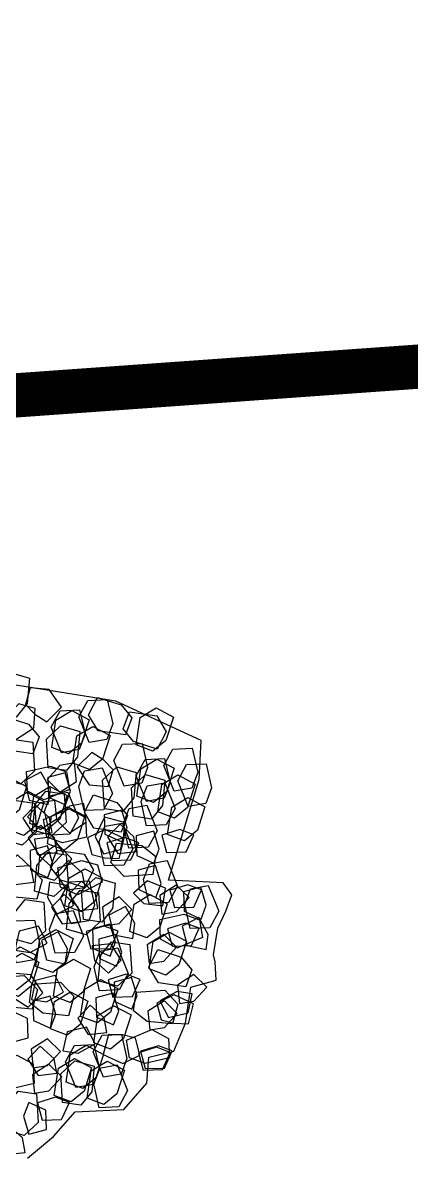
# Model space of a CAD drawing. Header units: metres. Extents: x 1851758 to 1852050, y 5187822 to 5188223.
# Drawn here: x 1851867.904 to 1851868.783, y 5187882.255 to 5187884.815 of the extents above; entities that cross this region are included whole.
import ezdxf

# ---------------------------------------------------------------- set-up
doc = ezdxf.new("R2010")
doc.units = ezdxf.units.M
doc.header["$LTSCALE"] = 2.5
for name, color, linetype, lineweight in [('PRO_PAR', 1, 'CONTINUOUS', 35), ('PRO_PAR_DA', 1, 'CONTINUOUS', 35), ('PRO_PAR_SURF', 157, 'CONTINUOUS', 20)]:
    doc.layers.add(name, color=color, linetype=linetype, lineweight=lineweight)
doc.layers.add('PRO_PAR_CONT_DA', color=40, linetype='CONTINUOUS', plot=False)
for name, color, linetype in [('PRO_VOI', 7, 'CONTINUOUS'), ('PRO_VOI_PLANCHETTES', 232, 'CONTINUOUS'), ('PRO_VOI_VEG', 81, 'CONTINUOUS')]:
    doc.layers.add(name, color=color, linetype=linetype)

# ---------------------------------------------------------------- blocks, each defined once
blk = doc.blocks.new('arbuste fleurs jaunes')
at = {"layer": 'PRO_VOI_VEG', "color": 76}
for points in [[(1.6286, -0.6257), (1.5881, -0.515), (1.6796, -0.4432), (1.6731, -0.306), (1.6273, -0.1493), (1.7188, -0.0709), (1.6796, 0.0009), (1.66, 0.027), (1.6273, 0.1446), (1.6273, 0.2295), (1.6208, 0.3078), (1.562, 0.3405), (1.3333, 0.249), (1.268, 0.7192), (1.2026, 0.8825), (0.778, 0.8825), (0.1965, 0.7192)], [(1.2807, -1.1608), (1.3471, -1.0217), (1.389, -0.8794), (1.5845, -0.7773), (1.6286, -0.6257), (1.6286, -0.6257)]]:
    blk.add_lwpolyline(points, dxfattribs=at)
at = {"layer": 'PRO_VOI_VEG', "color": 67}
for points in [[(0.9432, 0.7418), (0.908, 0.8619), (0.9557, 0.9315), (1.0438, 0.9267), (1.0576, 0.8158), (1.0243, 0.7479)], [(0.7465, 0.6623), (0.6552, 0.7479), (0.6609, 0.832), (0.7392, 0.8726), (0.8074, 0.7841), (0.8132, 0.7087)], [(1.1877, 0.624), (1.0963, 0.7096), (1.1021, 0.7937), (1.1804, 0.8344), (1.2486, 0.7459), (1.2544, 0.6705)], [(0.6524, 0.5681), (0.561, 0.6536), (0.5668, 0.7378), (0.6451, 0.7784), (0.7132, 0.6899), (0.719, 0.6145)], [(1.2741, 0.5869), (1.1827, 0.6725), (1.1885, 0.7566), (1.2668, 0.7972), (1.335, 0.7087), (1.3408, 0.6333)], [(0.6021, 0.571), (0.5668, 0.6912), (0.6145, 0.7607), (0.7026, 0.7559), (0.7164, 0.6451), (0.6831, 0.5771)], [(0.7186, 0.5461), (0.6833, 0.6662), (0.731, 0.7358), (0.8191, 0.731), (0.8329, 0.6201), (0.7996, 0.5522)], [(0.9726, 0.5492), (0.8813, 0.6348), (0.8871, 0.7189), (0.9653, 0.7595), (1.0335, 0.6711), (1.0393, 0.5956)], [(1.0935, 0.5298), (1.0022, 0.6154), (1.0079, 0.6995), (1.0862, 0.7401), (1.1544, 0.6516), (1.1602, 0.5762)], [(1.0432, 0.5328), (1.008, 0.6529), (1.0557, 0.7224), (1.1438, 0.7177), (1.1575, 0.6068), (1.1242, 0.5389)], [(0.3529, 0.5677), (0.4397, 0.5351), (0.4903, 0.618), (0.4608, 0.6994), (0.3833, 0.6879), (0.3619, 0.6315)], [(0.3529, 0.5677), (0.4397, 0.5351), (0.4903, 0.618), (0.4608, 0.6994), (0.3833, 0.6879), (0.3619, 0.6315)], [(1.1597, 0.5078), (1.1245, 0.628), (1.1722, 0.6975), (1.2603, 0.6927), (1.2741, 0.5819), (1.2408, 0.514)], [(1.2429, 0.4339), (1.2076, 0.554), (1.2553, 0.6235), (1.3434, 0.6187), (1.3572, 0.5079), (1.3239, 0.44)], [(0.8474, 0.5838), (0.9388, 0.4983), (0.933, 0.4141), (0.8547, 0.3735), (0.7865, 0.462), (0.7807, 0.5374)], [(0.6431, 0.4314), (0.72, 0.4039), (0.7678, 0.4779), (0.7243, 0.5504), (0.6692, 0.5127)], [(1.1018, 0.5144), (1.1932, 0.4289), (1.1874, 0.3447), (1.1091, 0.3041), (1.0409, 0.3926), (1.0351, 0.468)], [(1.2204, 0.4207), (1.2726, 0.3579), (1.3514, 0.3974), (1.3507, 0.4819), (1.2841, 0.4774)], [(1.2204, 0.4207), (1.2726, 0.3579), (1.3514, 0.3974), (1.3507, 0.4819), (1.2841, 0.4774)], [(0.6563, 0.2178), (0.6211, 0.3379), (0.6688, 0.4074), (0.7569, 0.4027), (0.7707, 0.2918), (0.7374, 0.2239)], [(0.6563, 0.2178), (0.6211, 0.3379), (0.6688, 0.4074), (0.7569, 0.4027), (0.7707, 0.2918), (0.7374, 0.2239)], [(0.6332, 0.2405), (0.71, 0.213), (0.7579, 0.287), (0.7144, 0.3595), (0.6593, 0.3218)], [(0.7597, 0.2827), (0.8366, 0.2552), (0.8844, 0.3292), (0.8409, 0.4017), (0.7858, 0.364)], [(1.0359, 0.3954), (1.1272, 0.3098), (1.1215, 0.2257), (1.0432, 0.185), (0.975, 0.2735), (0.9692, 0.349)], [(0.573, 0.1506), (0.5377, 0.2707), (0.5854, 0.3403), (0.6735, 0.3355), (0.6873, 0.2246), (0.654, 0.1567)], [(0.7045, 0.2604), (0.7895, 0.3523), (0.8736, 0.3471), (0.9147, 0.2691), (0.8267, 0.2003), (0.7513, 0.194)], [(0.7045, 0.2604), (0.7895, 0.3523), (0.8736, 0.3471), (0.9147, 0.2691), (0.8267, 0.2003), (0.7513, 0.194)], [(1.0092, 0.2839), (1.0614, 0.2212), (1.1402, 0.2606), (1.1395, 0.3452), (1.0729, 0.3407)], [(1.0092, 0.2839), (1.0614, 0.2212), (1.1402, 0.2606), (1.1395, 0.3452), (1.0729, 0.3407)], [(1.2903, 0.326), (1.3816, 0.2404), (1.3759, 0.1563), (1.2976, 0.1157), (1.2294, 0.2041), (1.2236, 0.2796)], [(0.6445, 0.3037), (0.6175, 0.2267), (0.6917, 0.1794), (0.764, 0.2233), (0.7259, 0.2782)], [(0.6445, 0.3037), (0.6175, 0.2267), (0.6917, 0.1794), (0.764, 0.2233), (0.7259, 0.2782)], [(1.3571, 0.2095), (1.4093, 0.1467), (1.4881, 0.1861), (1.4874, 0.2707), (1.4208, 0.2662)], [(1.3571, 0.2095), (1.4093, 0.1467), (1.4881, 0.1861), (1.4874, 0.2707), (1.4208, 0.2662)], [(1.5069, 0.3011), (1.5983, 0.2156), (1.5925, 0.1314), (1.5142, 0.0908), (1.446, 0.1793), (1.4402, 0.2547)], [(1.2722, -0.036), (1.237, 0.0842), (1.2847, 0.1537), (1.3727, 0.1489), (1.3865, 0.0381), (1.3532, -0.0299)], [(1.2722, -0.036), (1.237, 0.0842), (1.2847, 0.1537), (1.3727, 0.1489), (1.3865, 0.0381), (1.3532, -0.0299)], [(0.8849, 0.1397), (0.8579, 0.0626), (0.9322, 0.0153), (1.0044, 0.0593), (0.9663, 0.1141)], [(0.8849, 0.1397), (0.8579, 0.0626), (0.9322, 0.0153), (1.0044, 0.0593), (0.9663, 0.1141)], [(0.9558, -0.0533), (0.9206, 0.0669), (0.9683, 0.1364), (1.0564, 0.1316), (1.0701, 0.0208), (1.0368, -0.0471)], [(0.6645, 0.0646), (0.6374, -0.0124), (0.7117, -0.0598), (0.7839, -0.0158), (0.7459, 0.039)], [(0.6645, 0.0646), (0.6374, -0.0124), (0.7117, -0.0598), (0.7839, -0.0158), (0.7459, 0.039)], [(1.0156, -0.1159), (0.9242, -0.0304), (0.93, 0.0538), (1.0083, 0.0944), (1.0764, 0.0059), (1.0823, -0.0695)], [(1.2386, 0.058), (1.1618, 0.0855), (1.1139, 0.0116), (1.1575, -0.061), (1.2126, -0.0233)], [(1.493, -0.0114), (1.4162, 0.0161), (1.3684, -0.0578), (1.4119, -0.1304), (1.467, -0.0926)], [(1.4219, -0.153), (1.3866, -0.0329), (1.4343, 0.0366), (1.5224, 0.0319), (1.5362, -0.079), (1.5029, -0.1469)], [(0.9313, -0.0081), (0.9042, -0.0852), (0.9785, -0.1325), (1.0508, -0.0885), (1.0127, -0.0337)], [(0.9313, -0.0081), (0.9042, -0.0852), (0.9785, -0.1325), (1.0508, -0.0885), (1.0127, -0.0337)], [(0.9983, -0.057), (1.0897, -0.1425), (1.0839, -0.2267), (1.0056, -0.2673), (0.9374, -0.1788), (0.9316, -0.1034)], [(1.6928, -0.1189), (1.6159, -0.0913), (1.5681, -0.1653), (1.6116, -0.2378), (1.6667, -0.2001)], [(1.2527, -0.1263), (1.3441, -0.2119), (1.3383, -0.2961), (1.26, -0.3367), (1.1918, -0.2482), (1.186, -0.1728)], [(0.8652, -0.3803), (0.7739, -0.2947), (0.7796, -0.2106), (0.8579, -0.1699), (0.9261, -0.2584), (0.9319, -0.3338)], [(0.9517, -0.3571), (0.9164, -0.237), (0.9642, -0.1675), (1.0522, -0.1723), (1.066, -0.2831), (1.0327, -0.351)], [(0.8373, -0.4965), (0.802, -0.3763), (0.8497, -0.3068), (0.9378, -0.3116), (0.9516, -0.4224), (0.9183, -0.4903)], [(1.2305, -0.4778), (1.1953, -0.3576), (1.243, -0.2881), (1.331, -0.2929), (1.3448, -0.4037), (1.3115, -0.4717)], [(0.856, -0.5195), (0.8208, -0.3994), (0.8685, -0.3298), (0.9565, -0.3346), (0.9703, -0.4455), (0.937, -0.5134)], [(1.3345, -0.561), (1.2993, -0.4409), (1.347, -0.3713), (1.4351, -0.3761), (1.4489, -0.487), (1.4156, -0.5549)], [(1.4631, -0.4882), (1.5481, -0.3963), (1.6323, -0.4015), (1.6734, -0.4795), (1.5854, -0.5483), (1.51, -0.5546)], [(1.4631, -0.4882), (1.5481, -0.3963), (1.6323, -0.4015), (1.6734, -0.4795), (1.5854, -0.5483), (1.51, -0.5546)], [(1.2486, -0.4131), (1.2216, -0.4901), (1.2959, -0.5375), (1.3681, -0.4935), (1.33, -0.4386)], [(1.5369, -0.5168), (1.5891, -0.5796), (1.6679, -0.5402), (1.6672, -0.4556), (1.6006, -0.4601)], [(1.5421, -0.5069), (1.5943, -0.5697), (1.673, -0.5302), (1.6724, -0.4457), (1.6058, -0.4502)], [(1.4398, -0.6843), (1.3484, -0.5988), (1.3542, -0.5146), (1.4325, -0.474), (1.5006, -0.5625), (1.5064, -0.6379)], [(1.3786, -0.4991), (1.3952, -0.5904), (1.4924, -0.5912), (1.5471, -0.5241), (1.4974, -0.4635), (1.438, -0.4741)], [(1.3456, -0.7786), (1.2542, -0.693), (1.26, -0.6089), (1.3383, -0.5682), (1.4064, -0.6567), (1.4123, -0.7322)], [(1.2953, -0.7756), (1.26, -0.6555), (1.3077, -0.5859), (1.3958, -0.5907), (1.4096, -0.7015), (1.3763, -0.7695)], [(1.4118, -0.8005), (1.3765, -0.6804), (1.4243, -0.6109), (1.5123, -0.6156), (1.5261, -0.7265), (1.4928, -0.7944)], [(1.2722, -0.8524), (1.2369, -0.7323), (1.2846, -0.6627), (1.3727, -0.6675), (1.3865, -0.7784), (1.3532, -0.8463)], [(1.1209, -0.6759), (1.0939, -0.7529), (1.1682, -0.8003), (1.2404, -0.7563), (1.2023, -0.7014)], [(1.1209, -0.6759), (1.0939, -0.7529), (1.1682, -0.8003), (1.2404, -0.7563), (1.2023, -0.7014)], [(0.9566, -0.8495), (1.0416, -0.7576), (1.1257, -0.7628), (1.1668, -0.8409), (1.0788, -0.9096), (1.0034, -0.9159)], [(0.9566, -0.8495), (1.0416, -0.7576), (1.1257, -0.7628), (1.1668, -0.8409), (1.0788, -0.9096), (1.0034, -0.9159)], [(1.2169, -0.9137), (1.2691, -0.9764), (1.3479, -0.937), (1.3472, -0.8524), (1.2806, -0.8569)], [(1.1402, -1.0607), (1.1132, -1.1377), (1.1874, -1.1851), (1.2597, -1.1411), (1.2216, -1.0863)]]:
    blk.add_lwpolyline(points, close=True, dxfattribs=at)
at = {"layer": 'PRO_VOI_VEG', "color": 76}
for points in [[(0.8805, 0.7628), (0.7604, 0.7275), (0.6909, 0.7752), (0.6957, 0.8633), (0.8065, 0.8771), (0.8744, 0.8438)], [(0.7054, 0.4919), (0.6426, 0.4397), (0.6821, 0.3609), (0.7666, 0.3616), (0.7621, 0.4282)], [(1.1795, 0.4209), (1.1168, 0.3687), (1.1562, 0.2899), (1.2408, 0.2905), (1.2363, 0.3571)], [(1.2523, 0.2839), (1.1896, 0.2317), (1.229, 0.1529), (1.3136, 0.1535), (1.3091, 0.2201)], [(1.4792, 0.2808), (1.4164, 0.2286), (1.4558, 0.1498), (1.5404, 0.1505), (1.5359, 0.2171)], [(0.7708, 0.1596), (0.708, 0.1074), (0.7474, 0.0286), (0.832, 0.0292), (0.8275, 0.0958)], [(1.2214, -0.0733), (1.1586, -0.1255), (1.198, -0.2043), (1.2826, -0.2037), (1.2781, -0.137)], [(1.3202, -0.3197), (1.2574, -0.372), (1.2969, -0.4507), (1.3814, -0.4501), (1.3769, -0.3835)], [(0.9972, -0.5394), (1.0299, -0.4526), (0.9469, -0.402), (0.8655, -0.4315), (0.8771, -0.509), (0.9335, -0.5304)], [(1.0674, -0.4526), (1.0046, -0.5048), (1.044, -0.5836), (1.1286, -0.5829), (1.1241, -0.5163)], [(0.9927, -0.7175), (1.0554, -0.6653), (1.016, -0.5865), (0.9314, -0.5871), (0.9359, -0.6537)], [(1.2415, -1.0592), (1.3043, -1.0069), (1.2648, -0.9282), (1.1803, -0.9288), (1.1848, -0.9954)]]:
    blk.add_lwpolyline(points, close=True, dxfattribs=at)
at = {"layer": 'PRO_VOI_VEG', "color": 88}
for points in [[(0.8533, 0.8646), (0.9734, 0.8998), (1.043, 0.8521), (1.0382, 0.7641), (0.9273, 0.7503), (0.8594, 0.7836)], [(1.1329, 0.6402), (1.2243, 0.5546), (1.2185, 0.4705), (1.1402, 0.4299), (1.072, 0.5184), (1.0662, 0.5938)], [(0.7534, 0.4184), (0.8454, 0.3334), (0.8401, 0.2492), (0.7621, 0.2081), (0.6934, 0.2961), (0.6871, 0.3715)], [(1.0424, 0.4015), (0.9511, 0.3856), (0.9497, 0.2884), (1.0164, 0.2333), (1.0773, 0.2826), (1.0671, 0.3421)], [(1.4512, 0.2156), (1.3742, 0.2426), (1.3268, 0.1683), (1.3708, 0.0961), (1.4257, 0.1342)], [(0.8953, 0.1519), (0.8086, 0.1845), (0.758, 0.1015), (0.7874, 0.0201), (0.8649, 0.0317), (0.8864, 0.0881)], [(0.817, 0.159), (0.9371, 0.1942), (1.0067, 0.1465), (1.0019, 0.0585), (0.8911, 0.0447), (0.8231, 0.078)], [(1.5822, 0.077), (1.4966, -0.0144), (1.4125, -0.0086), (1.3718, 0.0697), (1.4603, 0.1379), (1.5358, 0.1437)], [(0.9774, 0.0784), (0.9504, 0.0013), (1.0246, -0.046), (1.0969, -0.0021), (1.0588, 0.0528)], [(1.0924, -0.1188), (1.1446, -0.1816), (1.2234, -0.1421), (1.2227, -0.0576), (1.1561, -0.0621)], [(1.2746, -0.275), (1.3268, -0.3378), (1.4056, -0.2984), (1.4049, -0.2138), (1.3383, -0.2183)], [(1.6219, -0.2826), (1.5451, -0.255), (1.4973, -0.329), (1.5408, -0.4015), (1.5959, -0.3638)], [(1.0799, -0.4464), (1.0447, -0.3262), (1.0924, -0.2567), (1.1804, -0.2615), (1.1942, -0.3723), (1.1609, -0.4402)], [(1.13, -0.5858), (1.0948, -0.4657), (1.1425, -0.3962), (1.2305, -0.401), (1.2443, -0.5118), (1.211, -0.5797)], [(1.4717, -0.6069), (1.5636, -0.6919), (1.5584, -0.7761), (1.4804, -0.8172), (1.4116, -0.7292), (1.4053, -0.6538)], [(1.2137, -0.6601), (1.1368, -0.6325), (1.089, -0.7065), (1.1325, -0.779), (1.1876, -0.7413)]]:
    blk.add_lwpolyline(points, close=True, dxfattribs=at)
at = {"layer": 'PRO_VOI_VEG'}
for points in [[(0.3173, 0.6048), (0.2555, 0.7188), (0.2888, 0.7996), (0.379, 0.8138), (0.417, 0.7046), (0.398, 0.6285)], [(0.6258, 0.4813), (0.5641, 0.5953), (0.5973, 0.6761), (0.6876, 0.6904), (0.7256, 0.5811), (0.7066, 0.5051)], [(0.9344, 0.4196), (0.8726, 0.5336), (0.9059, 0.6144), (0.9961, 0.6286), (1.0341, 0.5194), (1.0151, 0.4433)], [(1.067, 0.4431), (1.0052, 0.5571), (1.0385, 0.6379), (1.1287, 0.6521), (1.1667, 0.5428), (1.1477, 0.4668)], [(0.5141, 0.5564), (0.5758, 0.4423), (0.5426, 0.3616), (0.4524, 0.3473), (0.4144, 0.4566), (0.4334, 0.5326)], [(0.7414, 0.4048), (0.8031, 0.2908), (0.7699, 0.21), (0.6796, 0.1958), (0.6416, 0.305), (0.6606, 0.3811)], [(0.6375, 0.3094), (0.6993, 0.1954), (0.666, 0.1146), (0.5758, 0.1004), (0.5378, 0.2097), (0.5568, 0.2857)], [(0.8648, 0.1579), (0.9265, 0.0439), (0.8933, -0.0369), (0.803, -0.0512), (0.765, 0.0581), (0.784, 0.1341)], [(1.0578, -0.0743), (0.9961, 0.0397), (1.0293, 0.1205), (1.1195, 0.1347), (1.1575, 0.0255), (1.1385, -0.0506)], [(1.0695, 0.0625), (1.1312, -0.0515), (1.098, -0.1323), (1.0078, -0.1466), (0.9698, -0.0373), (0.9888, 0.0387)], [(1.2968, -0.0891), (1.3585, -0.2031), (1.3252, -0.2839), (1.235, -0.2981), (1.197, -0.1888), (1.216, -0.1128)], [(0.9535, -0.2401), (0.887, -0.1878), (0.8157, -0.2448), (0.8347, -0.3304), (0.9012, -0.3114)], [(1.5269, -0.2637), (1.5934, -0.316), (1.6647, -0.259), (1.6457, -0.1735), (1.5792, -0.1925)], [(1.1145, -0.4111), (1.048, -0.3589), (0.9768, -0.4159), (0.9958, -0.5014), (1.0623, -0.4824)], [(1.3418, -0.5627), (1.2753, -0.5104), (1.204, -0.5674), (1.223, -0.6529), (1.2895, -0.6339)], [(1.319, -0.8653), (1.2573, -0.7513), (1.2905, -0.6705), (1.3808, -0.6563), (1.4188, -0.7655), (1.3998, -0.8416)]]:
    blk.add_lwpolyline(points, close=True, dxfattribs=at)
at = {"layer": 'PRO_VOI_VEG', "color": 2}
for points in [[(0.5332, 0.6673), (0.5653, 0.7543), (0.482, 0.8043), (0.4008, 0.7743), (0.4128, 0.6969), (0.4694, 0.6758)], [(0.5368, 0.5094), (0.4169, 0.4734), (0.347, 0.5206), (0.3512, 0.6087), (0.462, 0.6232), (0.5301, 0.5904)], [(0.7548, 0.4328), (0.6698, 0.3409), (0.5856, 0.3461), (0.5445, 0.4241), (0.6325, 0.4929), (0.7079, 0.4992)], [(1.0482, 0.3549), (0.9281, 0.3197), (0.8586, 0.3674), (0.8633, 0.4554), (0.9742, 0.4692), (1.0421, 0.4359)], [(0.4721, 0.1783), (0.4368, 0.2984), (0.4845, 0.3679), (0.5726, 0.3631), (0.5864, 0.2523), (0.5531, 0.1844)], [(0.7672, 0.1682), (0.732, 0.2883), (0.7797, 0.3579), (0.8677, 0.3531), (0.8815, 0.2423), (0.8482, 0.1743)], [(1.0884, 0.2436), (1.0719, 0.3348), (0.9747, 0.3356), (0.92, 0.2686), (0.9697, 0.208), (1.0291, 0.2185)], [(1.2579, 0.241), (1.1442, 0.1785), (1.0632, 0.2113), (1.0484, 0.3014), (1.1574, 0.3401), (1.2336, 0.3216)], [(0.8237, 0.0821), (0.8508, 0.1591), (0.7765, 0.2065), (0.7043, 0.1625), (0.7424, 0.1077)], [(1.3579, 0.1315), (1.3358, 0.2101), (1.2478, 0.2062), (1.2139, 0.1287), (1.2766, 0.1056)], [(1.0646, 0.1139), (0.9871, 0.0156), (0.9028, 0.0142), (0.8556, 0.0887), (0.938, 0.1642), (1.0126, 0.1764)], [(0.9392, -0.1032), (0.991, -0.0364), (0.9335, 0.0345), (0.8481, 0.0149), (0.8676, -0.0515)], [(1.6061, -0.1567), (1.4862, -0.1927), (1.4163, -0.1454), (1.4205, -0.0573), (1.5313, -0.0429), (1.5994, -0.0757)], [(0.862, -0.0788), (0.9237, -0.1929), (0.8904, -0.2737), (0.8002, -0.2879), (0.7622, -0.1786), (0.7812, -0.1026)], [(1.2631, -0.2467), (1.2902, -0.1697), (1.2159, -0.1223), (1.1436, -0.1663), (1.1817, -0.2211)], [(1.6867, -0.3033), (1.6701, -0.2121), (1.5729, -0.2113), (1.5182, -0.2783), (1.5679, -0.3389), (1.6274, -0.3284)], [(1.1955, -0.8792), (1.2573, -0.9932), (1.224, -1.074), (1.1338, -1.0883), (1.0958, -0.979), (1.1148, -0.903)]]:
    blk.add_lwpolyline(points, close=True, dxfattribs=at)
at = {"layer": 'PRO_VOI_VEG', "color": 55}
for points in [[(0.7763, 0.6266), (0.7437, 0.5398), (0.8267, 0.4892), (0.908, 0.5187), (0.8965, 0.5962), (0.8401, 0.6176)], [(1.0083, 0.4468), (0.9455, 0.3946), (0.9849, 0.3158), (1.0695, 0.3165), (1.065, 0.3831)], [(1.0275, 0.3864), (1, 0.3095), (1.074, 0.2617), (1.1465, 0.3052), (1.1088, 0.3603)], [(0.704, 0.2316), (0.6764, 0.1548), (0.7504, 0.1069), (0.8229, 0.1504), (0.7852, 0.2055)], [(1.4204, 0.0469), (1.473, -0.0156), (1.5515, 0.0243), (1.5503, 0.1089), (1.4837, 0.104)], [(1.1762, -0.0439), (1.1134, -0.0961), (1.1529, -0.1749), (1.2374, -0.1743), (1.2329, -0.1076)], [(1.3658, -0.2209), (1.303, -0.2731), (1.3424, -0.3519), (1.427, -0.3513), (1.4225, -0.2847)], [(1.2669, -0.7614), (1.1898, -0.7343), (1.1425, -0.8086), (1.1865, -0.8808), (1.2413, -0.8428)]]:
    blk.add_lwpolyline(points, close=True, dxfattribs=at)
at = {"layer": 'PRO_VOI_VEG', "color": 52}
for points in [[(0.6044, 0.4493), (0.5526, 0.3824), (0.61, 0.3116), (0.6954, 0.3311), (0.676, 0.3975)], [(1.528, 0.1525), (1.4761, 0.0857), (1.5336, 0.0148), (1.619, 0.0344), (1.5996, 0.1007)], [(1.206, 0.0583), (1.1541, -0.0085), (1.2116, -0.0794), (1.297, -0.0598), (1.2776, 0.0066)], [(0.6184, -0.0194), (0.732, 0.0431), (0.813, 0.0103), (0.8278, -0.0798), (0.7188, -0.1185), (0.6426, -0.1)], [(0.977, -0.1734), (0.9252, -0.2403), (0.9827, -0.3111), (1.0681, -0.2916), (1.0486, -0.2252)], [(1.4127, -0.2732), (1.5264, -0.2107), (1.6073, -0.2434), (1.6222, -0.3336), (1.5131, -0.3723), (1.437, -0.3538)], [(0.9691, -0.4376), (1.0828, -0.3752), (1.1637, -0.4079), (1.1786, -0.498), (1.0695, -0.5367), (0.9934, -0.5182)], [(0.8077, -0.4791), (0.9213, -0.4166), (1.0023, -0.4493), (1.0171, -0.5395), (0.9081, -0.5782), (0.832, -0.5597)]]:
    blk.add_lwpolyline(points, close=True, dxfattribs=at)

msp = doc.modelspace()

# ---------------------------------------------------------------- hatches: boundary and pattern name
at = {"layer": 'PRO_VOI_PLANCHETTES'}
h = msp.add_hatch(color=256, dxfattribs=at)
h.dxf.hatch_style = 1
edge = h.paths.add_edge_path()
edge.add_arc((1851926.4252, 5187498.2076), 386.6253, 94.068008, 99.380647, ccw=False)
edge.add_line((1851898.9978, 5187883.8588), (1851897.6403, 5187902.7554))
edge.add_line((1851897.6403, 5187902.7554), (1851897.6702, 5187902.7575))
edge.add_line((1851897.6702, 5187902.7575), (1851899.0298, 5187883.831))
edge.add_line((1851899.0298, 5187883.831), (1851899.001, 5187883.8289))
edge.add_arc((1851926.4252, 5187498.2076), 386.5953, 94.067849, 99.380857)
edge.add_line((1851863.4115, 5187879.6328), (1851863.408, 5187879.6626))
h = msp.add_hatch(color=256, dxfattribs=at)
h.dxf.hatch_style = 1
edge = h.paths.add_edge_path()
edge.add_arc((1851926.4252, 5187498.2076), 385.1553, 94.067373, 99.391014, ccw=False)
edge.add_line((1851899.1063, 5187882.3928), (1851938.5438, 5187885.1975))
edge.add_line((1851938.5438, 5187885.1975), (1851938.7524, 5187882.2942))
edge.add_line((1851938.7524, 5187882.2942), (1851938.7225, 5187882.2918))
edge.add_line((1851938.7225, 5187882.2918), (1851938.5161, 5187885.1654))
edge.add_line((1851938.5161, 5187885.1654), (1851899.1052, 5187882.3626))
edge.add_arc((1851926.4252, 5187498.2076), 385.1253, 94.067849, 99.391226)
edge.add_line((1851863.5824, 5187878.1711), (1851863.5789, 5187878.2009))

# ---------------------------------------------------------------- linework, layer by layer
at = {"layer": 'PRO_PAR', "const_width": 0.1, "flags": 128}
msp.add_lwpolyline([(1851862.9456, 5187883.6194), (1851898.8308, 5187886.1831)], dxfattribs=at)
at = {"layer": 'PRO_PAR_CONT_DA', "flags": 128}
msp.add_lwpolyline([(1851940.223, 5187919.3492), (1851911.8795, 5187917.3131), (1851912.1661, 5187913.3233), (1851908.6751, 5187913.0726), (1851908.3885, 5187917.0623), (1851884.7038, 5187915.3608), (1851885.4031, 5187905.6262), (1851885.6711, 5187901.8955), (1851897.6403, 5187902.7554), (1851898.8308, 5187886.1831), (1851862.9456, 5187883.6194), (1851863.4796, 5187879.0507), (1851981.3715, 5187888.4018)], dxfattribs=at)
msp.add_lwpolyline([(1851862.9456, 5187883.6194), (1851898.8308, 5187886.1831), (1851897.6403, 5187902.7554), (1851885.6711, 5187901.8955), (1851885.4031, 5187905.6262), (1851860.7154, 5187902.7011)], close=True, dxfattribs=at)
at = {"layer": 'PRO_PAR_DA', "flags": 128}
msp.add_lwpolyline([(1851862.9456, 5187883.6194), (1851898.8308, 5187886.1831)], dxfattribs=at)
at = {"layer": 'PRO_PAR_SURF', "flags": 128}
msp.add_lwpolyline([(1851897.6403, 5187902.7554), (1851885.6711, 5187901.8955), (1851885.4031, 5187905.6262), (1851860.7154, 5187902.7011), (1851862.9456, 5187883.6194), (1851898.8308, 5187886.1831)], close=True, dxfattribs=at)
at = {"layer": 'PRO_VOI', "color": 34, "flags": 128}
msp.add_lwpolyline([(1851898.1914, 5187884.6027, 0.030026), (1851863.484, 5187879.6752)], format="xyb", dxfattribs=at)
at = {"layer": 'PRO_VOI_PLANCHETTES', "flags": 128}
for points in [[(1851863.408, 5187879.6626, -0.023185), (1851898.9978, 5187883.8588), (1851897.6403, 5187902.7554), (1851897.6702, 5187902.7575), (1851899.0298, 5187883.831), (1851899.001, 5187883.8289, 0.023187), (1851863.4115, 5187879.6328)], [(1851863.5789, 5187878.2009, -0.023233), (1851899.1063, 5187882.3928), (1851938.5438, 5187885.1975), (1851938.7524, 5187882.2942), (1851938.7225, 5187882.2918), (1851938.5161, 5187885.1654), (1851899.1052, 5187882.3626, 0.023232), (1851863.5824, 5187878.1711)]]:
    msp.add_lwpolyline(points, format="xyb", close=True, dxfattribs=at)

# ---------------------------------------------------------------- block references
at = {"layer": 'PRO_VOI_VEG', "xscale": 0.4999999999999999, "yscale": 0.4999999999999999, "rotation": 335.2054015273066}
msp.add_blockref('arbuste fleurs jaunes', (1851867.5769, 5187883.0438), dxfattribs=at)

doc.saveas('drawing.dxf')
